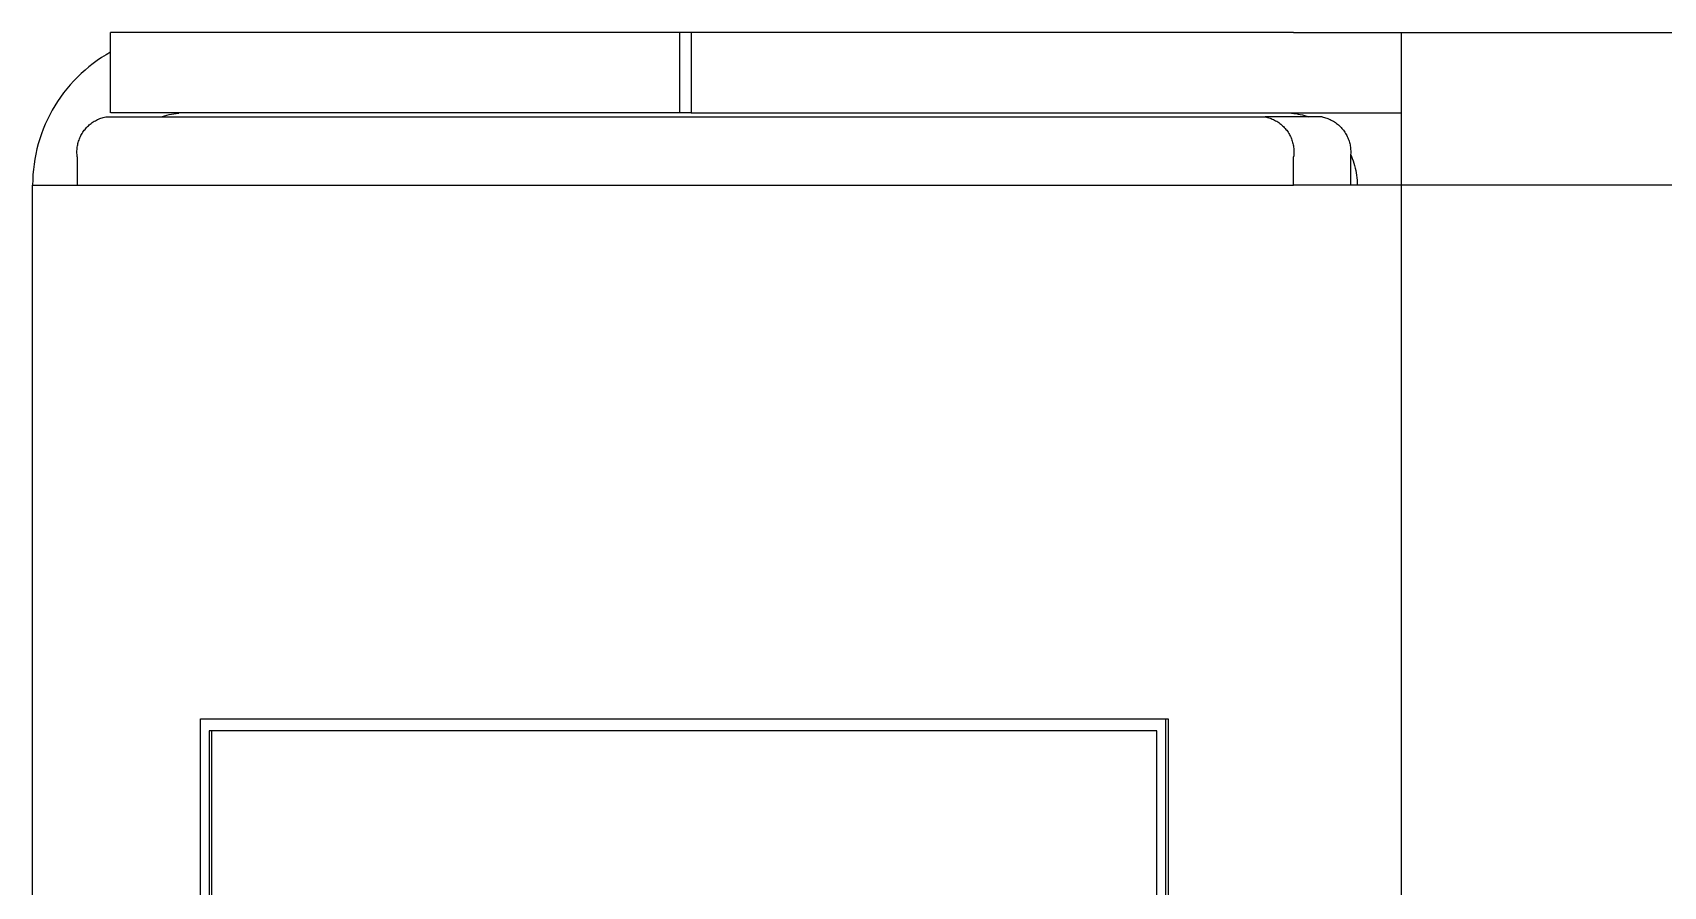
# Model space of a CAD drawing. Header units: millimetres. Extents: x -1480 to 5249, y -840 to 3860.
# Drawn here: x -692.42 to -651.79, y 3096.53 to 3117.81 of the extents above; entities that cross this region are included whole.
import ezdxf

# ---------------------------------------------------------------- set-up
doc = ezdxf.new("R2010")
doc.units = ezdxf.units.MM
doc.header["$MEASUREMENT"] = 0
doc.layers.add('Domyslna', color=7, linetype='Continuous', true_color=0x000000)
doc.layers.add('Utwórz2D linie widoczne', color=7, linetype='Continuous', true_color=0x000000)

msp = doc.modelspace()

# ---------------------------------------------------------------- linework, layer by layer
at = {"layer": 'Domyslna'}
for p in [(-658.316, 1852.612), (-466.22, 3114.012)]:
    msp.add_line(p, (-658.316, 3114.012), dxfattribs=at)
at = {"layer": 'Utwórz2D linie widoczne'}
for p, q in [((-689.889, 3117.812), (-690.475, 3117.812)), ((-690.475, 3115.812), (-690.475, 3117.812)), ((-676.294, 3117.812), (-689.889, 3117.812)), ((-676.294, 3115.812), (-676.294, 3117.812)), ((-676.012, 3117.812), (-676.294, 3117.812)), ((-662.417, 3117.812), (-676.012, 3117.812)), ((-676.012, 3117.812), (-676.012, 3115.812)), ((-661.003, 3117.812), (-662.417, 3117.812)), ((-661.003, 3117.812), (-659.588, 3117.812)), ((-659.588, 3117.812), (-658.316, 3117.812)), ((-658.316, 3114.012), (-658.316, 3117.812)), ((-658.316, 3117.812), (-462.42, 3117.812)), ((-690.697, 3117.192), (-690.805, 3117.119)), ((-690.587, 3117.261), (-690.697, 3117.192)), ((-690.475, 3117.327), (-690.587, 3117.261)), ((-691.208, 3116.792), (-691.301, 3116.701)), ((-691.111, 3116.879), (-691.208, 3116.792)), ((-691.012, 3116.962), (-691.111, 3116.879)), ((-690.91, 3117.042), (-691.012, 3116.962)), ((-690.805, 3117.119), (-690.91, 3117.042)), ((-691.562, 3116.412), (-691.643, 3116.31)), ((-691.479, 3116.512), (-691.562, 3116.412)), ((-691.392, 3116.608), (-691.479, 3116.512)), ((-691.301, 3116.701), (-691.392, 3116.608)), ((-691.862, 3115.988), (-691.928, 3115.876)), ((-691.793, 3116.098), (-691.862, 3115.988)), ((-691.72, 3116.206), (-691.793, 3116.098)), ((-691.643, 3116.31), (-691.72, 3116.206)), ((-692.047, 3115.646), (-692.101, 3115.528)), ((-691.99, 3115.762), (-692.047, 3115.646)), ((-691.928, 3115.876), (-691.99, 3115.762)), ((-690.981, 3115.531), (-690.957, 3115.55)), ((-690.957, 3115.55), (-690.932, 3115.568)), ((-690.932, 3115.568), (-690.907, 3115.585)), ((-690.907, 3115.585), (-690.881, 3115.601)), ((-690.881, 3115.601), (-690.854, 3115.617)), ((-690.854, 3115.617), (-690.827, 3115.631)), ((-690.827, 3115.631), (-690.8, 3115.645)), ((-690.8, 3115.645), (-690.772, 3115.657)), ((-690.772, 3115.657), (-690.743, 3115.669)), ((-690.743, 3115.669), (-690.715, 3115.68)), ((-690.715, 3115.68), (-690.686, 3115.689)), ((-690.686, 3115.689), (-690.656, 3115.698)), ((-690.656, 3115.698), (-690.626, 3115.706)), ((-690.626, 3115.706), (-690.596, 3115.712)), ((-690.596, 3115.712), (-661.71, 3115.712)), ((-689.889, 3115.812), (-690.466, 3115.812)), ((-676.294, 3115.812), (-689.889, 3115.812)), ((-689.185, 3115.72), (-689.128, 3115.738)), ((-689.128, 3115.738), (-689.071, 3115.754)), ((-689.071, 3115.754), (-689.013, 3115.768)), ((-689.013, 3115.768), (-688.955, 3115.78)), ((-688.955, 3115.78), (-688.896, 3115.79)), ((-688.896, 3115.79), (-688.837, 3115.799)), ((-688.837, 3115.799), (-688.778, 3115.805)), ((-676.012, 3115.812), (-676.294, 3115.812)), ((-676.012, 3115.812), (-662.417, 3115.812)), ((-662.417, 3115.812), (-661.003, 3115.812)), ((-661.71, 3115.712), (-661.68, 3115.706)), ((-660.295, 3115.712), (-661.71, 3115.712)), ((-661.68, 3115.706), (-661.65, 3115.698)), ((-661.65, 3115.698), (-661.621, 3115.689)), ((-661.621, 3115.689), (-661.591, 3115.68)), ((-661.591, 3115.68), (-661.563, 3115.669)), ((-661.563, 3115.669), (-661.534, 3115.657)), ((-661.534, 3115.657), (-661.506, 3115.645)), ((-661.506, 3115.645), (-661.479, 3115.631)), ((-661.479, 3115.631), (-661.452, 3115.617)), ((-661.452, 3115.617), (-661.425, 3115.601)), ((-661.425, 3115.601), (-661.399, 3115.585)), ((-661.399, 3115.585), (-661.374, 3115.568)), ((-661.374, 3115.568), (-661.349, 3115.55)), ((-661.349, 3115.55), (-661.325, 3115.531)), ((-661.055, 3115.805), (-661, 3115.799)), ((-661.003, 3115.812), (-659.588, 3115.812)), ((-661, 3115.799), (-660.946, 3115.792)), ((-660.946, 3115.792), (-660.891, 3115.782)), ((-660.891, 3115.782), (-660.837, 3115.772)), ((-660.837, 3115.772), (-660.783, 3115.759)), ((-660.783, 3115.759), (-660.73, 3115.745)), ((-660.73, 3115.745), (-660.677, 3115.729)), ((-660.677, 3115.729), (-660.625, 3115.712)), ((-660.295, 3115.712), (-660.266, 3115.706)), ((-660.266, 3115.706), (-660.236, 3115.698)), ((-660.236, 3115.698), (-660.206, 3115.689)), ((-660.206, 3115.689), (-660.177, 3115.68)), ((-660.177, 3115.68), (-660.149, 3115.669)), ((-660.149, 3115.669), (-660.12, 3115.657)), ((-660.12, 3115.657), (-660.092, 3115.645)), ((-660.092, 3115.645), (-660.065, 3115.631)), ((-660.065, 3115.631), (-660.038, 3115.617)), ((-660.038, 3115.617), (-660.011, 3115.601)), ((-660.011, 3115.601), (-659.985, 3115.585)), ((-659.985, 3115.585), (-659.96, 3115.568)), ((-659.96, 3115.568), (-659.935, 3115.55)), ((-659.935, 3115.55), (-659.911, 3115.531)), ((-659.588, 3115.812), (-658.316, 3115.812)), ((-692.238, 3115.163), (-692.275, 3115.038)), ((-692.197, 3115.286), (-692.238, 3115.163)), ((-692.151, 3115.408), (-692.197, 3115.286)), ((-692.101, 3115.528), (-692.151, 3115.408)), ((-691.271, 3115.106), (-691.261, 3115.135)), ((-691.261, 3115.135), (-691.25, 3115.164)), ((-691.25, 3115.164), (-691.239, 3115.192)), ((-691.239, 3115.192), (-691.226, 3115.22)), ((-691.226, 3115.22), (-691.212, 3115.248)), ((-691.212, 3115.248), (-691.198, 3115.275)), ((-691.198, 3115.275), (-691.182, 3115.301)), ((-691.182, 3115.301), (-691.166, 3115.327)), ((-691.166, 3115.327), (-691.149, 3115.352)), ((-691.149, 3115.352), (-691.13, 3115.377)), ((-691.13, 3115.377), (-691.111, 3115.401)), ((-691.111, 3115.401), (-691.092, 3115.425)), ((-691.092, 3115.425), (-691.071, 3115.447)), ((-691.071, 3115.447), (-691.05, 3115.47)), ((-691.05, 3115.47), (-691.028, 3115.491)), ((-691.028, 3115.491), (-691.005, 3115.511)), ((-691.005, 3115.511), (-690.981, 3115.531)), ((-661.325, 3115.531), (-661.301, 3115.511)), ((-661.301, 3115.511), (-661.279, 3115.491)), ((-661.279, 3115.491), (-661.256, 3115.47)), ((-661.256, 3115.47), (-661.235, 3115.447)), ((-661.235, 3115.447), (-661.215, 3115.425)), ((-661.215, 3115.425), (-661.195, 3115.401)), ((-661.195, 3115.401), (-661.176, 3115.377)), ((-661.176, 3115.377), (-661.158, 3115.352)), ((-661.158, 3115.352), (-661.14, 3115.327)), ((-661.14, 3115.327), (-661.124, 3115.301)), ((-661.124, 3115.301), (-661.108, 3115.275)), ((-661.108, 3115.275), (-661.094, 3115.248)), ((-661.094, 3115.248), (-661.08, 3115.22)), ((-661.08, 3115.22), (-661.068, 3115.192)), ((-661.068, 3115.192), (-661.056, 3115.164)), ((-661.056, 3115.164), (-661.045, 3115.135)), ((-661.045, 3115.135), (-661.035, 3115.106)), ((-659.911, 3115.531), (-659.887, 3115.511)), ((-659.887, 3115.511), (-659.864, 3115.491)), ((-659.864, 3115.491), (-659.842, 3115.47)), ((-659.842, 3115.47), (-659.821, 3115.447)), ((-659.821, 3115.447), (-659.8, 3115.425)), ((-659.8, 3115.425), (-659.781, 3115.401)), ((-659.781, 3115.401), (-659.762, 3115.377)), ((-659.762, 3115.377), (-659.743, 3115.352)), ((-659.743, 3115.352), (-659.726, 3115.327)), ((-659.726, 3115.327), (-659.71, 3115.301)), ((-659.71, 3115.301), (-659.694, 3115.275)), ((-659.694, 3115.275), (-659.68, 3115.248)), ((-659.68, 3115.248), (-659.666, 3115.22)), ((-659.666, 3115.22), (-659.653, 3115.192)), ((-659.653, 3115.192), (-659.642, 3115.164)), ((-659.642, 3115.164), (-659.631, 3115.135)), ((-659.631, 3115.135), (-659.621, 3115.106)), ((-692.337, 3114.786), (-692.361, 3114.658)), ((-692.308, 3114.913), (-692.337, 3114.786)), ((-692.275, 3115.038), (-692.308, 3114.913)), ((-691.312, 3114.865), (-691.31, 3114.896)), ((-691.312, 3114.834), (-691.312, 3114.865)), ((-691.312, 3114.804), (-691.312, 3114.834)), ((-691.31, 3114.773), (-691.312, 3114.804)), ((-691.31, 3114.896), (-691.308, 3114.926)), ((-691.307, 3114.743), (-691.31, 3114.773)), ((-691.308, 3114.926), (-691.304, 3114.957)), ((-691.304, 3114.712), (-691.307, 3114.743)), ((-691.304, 3114.957), (-691.3, 3114.987)), ((-691.3, 3114.987), (-691.294, 3115.017)), ((-691.294, 3115.017), (-691.287, 3115.047)), ((-691.287, 3115.047), (-691.28, 3115.077)), ((-691.28, 3115.077), (-691.271, 3115.106)), ((-661.035, 3115.106), (-661.027, 3115.077)), ((-661.027, 3115.077), (-661.019, 3115.047)), ((-661.019, 3115.047), (-661.012, 3115.017)), ((-661.012, 3115.017), (-661.006, 3114.987)), ((-661.006, 3114.987), (-661.002, 3114.957)), ((-660.999, 3114.743), (-661.003, 3114.712)), ((-661.002, 3114.957), (-660.998, 3114.926)), ((-660.996, 3114.773), (-660.999, 3114.743)), ((-660.998, 3114.926), (-660.996, 3114.896)), ((-660.996, 3114.896), (-660.994, 3114.865)), ((-660.994, 3114.804), (-660.996, 3114.773)), ((-660.994, 3114.865), (-660.994, 3114.834)), ((-660.994, 3114.834), (-660.994, 3114.804)), ((-659.621, 3115.106), (-659.612, 3115.077)), ((-659.612, 3115.077), (-659.605, 3115.047)), ((-659.605, 3115.047), (-659.598, 3115.017)), ((-659.598, 3115.017), (-659.592, 3114.987)), ((-659.592, 3114.987), (-659.588, 3114.957)), ((-659.59, 3114.783), (-659.565, 3114.728)), ((-659.588, 3114.957), (-659.584, 3114.926)), ((-659.585, 3114.743), (-659.588, 3114.712)), ((-659.582, 3114.773), (-659.585, 3114.743)), ((-659.584, 3114.926), (-659.582, 3114.896)), ((-659.582, 3114.896), (-659.58, 3114.865)), ((-659.58, 3114.804), (-659.582, 3114.773)), ((-659.58, 3114.865), (-659.58, 3114.834)), ((-659.58, 3114.834), (-659.58, 3114.804)), ((-659.565, 3114.728), (-659.541, 3114.671)), ((-692.397, 3114.401), (-692.408, 3114.272)), ((-692.381, 3114.53), (-692.397, 3114.401)), ((-692.361, 3114.658), (-692.381, 3114.53)), ((-691.304, 3114.712), (-691.304, 3114.012)), ((-661.003, 3114.012), (-661.003, 3114.712)), ((-659.588, 3114.712), (-659.588, 3114.012)), ((-659.541, 3114.671), (-659.52, 3114.614)), ((-659.52, 3114.614), (-659.5, 3114.555)), ((-659.5, 3114.555), (-659.483, 3114.497)), ((-659.483, 3114.497), (-659.467, 3114.437)), ((-659.467, 3114.437), (-659.454, 3114.377)), ((-659.454, 3114.377), (-659.443, 3114.317)), ((-659.443, 3114.317), (-659.433, 3114.257)), ((-692.414, 3114.142), (-692.417, 3114.012)), ((-692.417, 3114.012), (-691.304, 3114.012)), ((-692.417, 3059.812), (-692.417, 3114.012)), ((-692.408, 3114.272), (-692.414, 3114.142)), ((-691.304, 3114.012), (-661.003, 3114.012)), ((-658.316, 3114.012), (-661.003, 3114.012)), ((-659.433, 3114.257), (-659.426, 3114.196)), ((-659.426, 3114.196), (-659.421, 3114.135)), ((-659.421, 3114.135), (-659.418, 3114.073)), ((-659.418, 3114.073), (-659.417, 3114.012)), ((-688.234, 3100.712), (-664.192, 3100.712)), ((-688.234, 3066.712), (-688.234, 3100.712)), ((-664.192, 3100.712), (-664.132, 3100.712)), ((-664.192, 3100.712), (-664.192, 3066.712)), ((-664.132, 3100.712), (-664.132, 3066.712)), ((-688.019, 3100.409), (-688.019, 3067.016)), ((-664.407, 3100.409), (-688.019, 3100.409)), ((-687.959, 3100.409), (-687.959, 3067.016)), ((-664.407, 3067.016), (-664.407, 3100.409))]:
    msp.add_line(p, q, dxfattribs=at)

doc.saveas('drawing.dxf')
